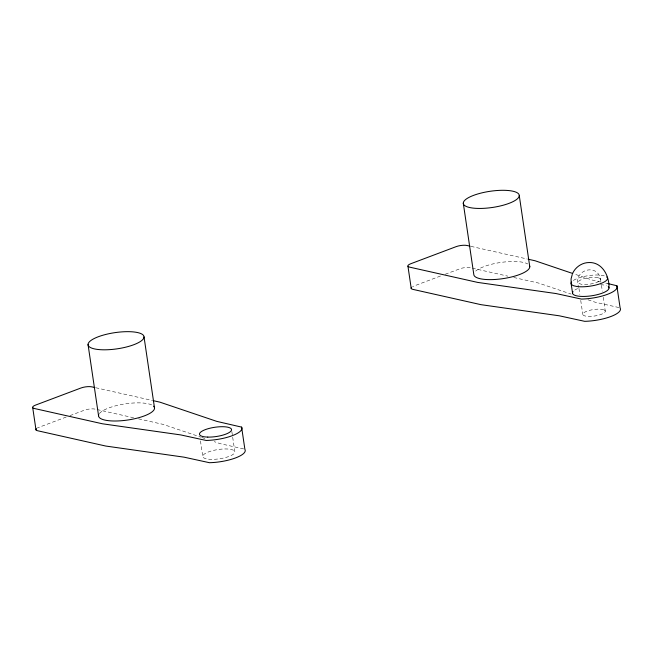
<?xml version="1.0" encoding="UTF-8"?>
<svg xmlns="http://www.w3.org/2000/svg" width="653" height="653" viewBox="0 0 653 653"><rect width="100%" height="100%" fill="white"/><g stroke="black" fill="none" stroke-linecap="round" stroke-linejoin="round"><path stroke-width="0.49" stroke-dasharray="3.27 2.45" d="M66.198 417.047L38.739 427.389A7.828 2.261 -8.4 0 0 37.352 428.009M69.985 415.618L84.188 410.264A7.828 2.261 -8.4 0 1 95.101 409.113M440.481 276.031L413.969 286.014A7.828 2.261 -8.4 0 0 412.59 286.643M445.215 274.244L461.14 268.35A7.828 2.261 -8.4 0 1 470.331 267.738M470.993 246.377L527.232 259.004M600.833 281.982L591.985 279.998L573.669 273.803M605.747 283.084L607.714 283.524M472.307 268.179L507.83 276.154M513.748 277.484L538.415 283.027L571.179 294.103M618.873 307.539L595.267 302.241L587.561 299.637M95.762 387.751L151.994 400.379M97.068 409.553L133.579 417.749M138.509 418.859L163.177 424.393L200.757 437.102M243.634 448.913L220.028 443.616L214.249 441.657M201.72 437.42L206.536 439.053M600.874 281.296C599.34 261.657 571.359 269.632 578.819 287.467M601.462 285.288L602.344 291.262M603.225 297.246L605.29 311.195M578.966 288.463L579.848 294.446M580.729 300.421L582.794 314.371M231.848 431.576L234.851 451.884A16.211 4.685 -8.4 0 1 211.074 459.345A16.211 4.685 -8.4 0 1 210.486 451.231A16.211 4.685 -8.4 0 1 234.851 451.884M200.471 440.946L202.757 456.423M574.787 290.103A18.398 5.322 -8.4 0 1 577.603 288.593M600.548 284.684A18.398 5.322 -8.4 0 1 606.335 285.647M573.367 280.464A18.398 5.322 -8.4 0 1 601.944 275.313L604.915 276.007A18.398 5.322 -8.4 0 1 606.825 277.035M475.702 271.093A28.267 8.171 -8.4 0 1 501.618 262.335A28.267 8.171 -8.4 0 1 527.746 263.967M99.395 413.594A28.267 8.171 -8.4 0 1 124.625 403.962A28.267 8.171 -8.4 0 1 152.508 405.342M597.96 277.647L597.12 277.452A11.362 3.281 -8.4 0 0 583.504 278.847A11.362 3.281 -8.4 0 0 578.525 283.28L581.545 284.341A11.362 3.281 -8.4 0 0 595.161 282.945A11.362 3.281 -8.4 0 0 600.131 278.513L597.96 277.647M603.658 309.767L601.821 309.334A11.362 3.281 -8.4 0 0 587.006 311.146A11.362 3.281 -8.4 0 0 584.419 315.799L586.255 316.232A11.362 3.281 -8.4 0 0 601.078 314.42A11.362 3.281 -8.4 0 0 603.658 309.767"/><path stroke-width="0.98" d="M572.265 274.415L571.073 278.872L571.114 283.467L572.542 293.107M572.722 273.142C575.62 266.922 582.215 262.53 589.12 262.539C602.352 262.098 609.559 276.227 608.971 287.965M470.005 246.157L467.05 245.495A7.828 2.261 -8.4 0 0 456.137 246.646L410.688 263.771A7.828 2.261 -8.4 0 0 409.602 267.134L477.686 282.414L556.005 293.548L581.431 299.09A26.7 7.714 -8.4 0 0 616.84 285.745L620.13 307.996A26.7 7.714 -8.4 0 1 584.713 321.333L559.286 315.799L480.967 304.665L412.892 289.377A7.828 2.261 -8.4 0 1 411.635 287.296M528.22 259.225L535.125 260.776L572.705 273.485M607.714 283.524L616.84 285.745M94.775 387.523L91.812 386.862A7.828 2.261 -8.4 0 0 80.899 388.021L35.45 405.138A7.828 2.261 -8.4 0 0 34.372 408.5L102.448 423.789L180.767 434.922L206.193 440.457A26.7 7.714 -8.4 0 0 241.61 427.119L244.891 449.362A26.7 7.714 -8.4 0 1 209.474 462.708L184.056 457.165L105.737 446.04L37.654 430.751A7.828 2.261 -8.4 0 1 36.397 428.662M152.982 400.599L159.887 402.15L216.747 421.365L241.61 427.119M519.266 195.541A28.267 8.171 -8.4 0 1 477.425 208.413A28.267 8.171 -8.4 0 1 477.131 194.161A28.267 8.171 -8.4 0 1 519.266 195.541L529.771 266.726M463.287 203.197L473.792 274.391A28.267 8.171 -8.4 0 0 503.708 278.529A28.267 8.171 -8.4 0 0 529.534 265.73M407.954 266.277L411.235 288.528M144.027 336.907A28.267 8.171 -8.4 0 1 102.186 349.779A28.267 8.171 -8.4 0 1 101.892 335.528A28.267 8.171 -8.4 0 1 144.027 336.907L154.541 408.101M88.049 344.572L98.562 415.765M32.715 407.652L35.997 429.894M608.253 286.675A18.398 5.322 -8.4 0 1 591.136 295.858A18.398 5.322 -8.4 0 1 573.056 291.646M606.825 277.035A18.398 5.322 -8.4 0 1 598.768 284.218A18.398 5.322 -8.4 0 1 576.721 286.479L573.75 285.785A18.398 5.322 -8.4 0 1 571.636 282.006M153.618 406.174A28.267 8.171 -8.4 0 1 128.478 419.903A28.267 8.171 -8.4 0 1 98.758 414.704M207.785 437.094A16.211 4.685 -8.4 0 0 231.562 429.641A16.211 4.685 -8.4 0 0 207.205 428.98A16.211 4.685 -8.4 0 0 207.785 437.094"/></g></svg>
